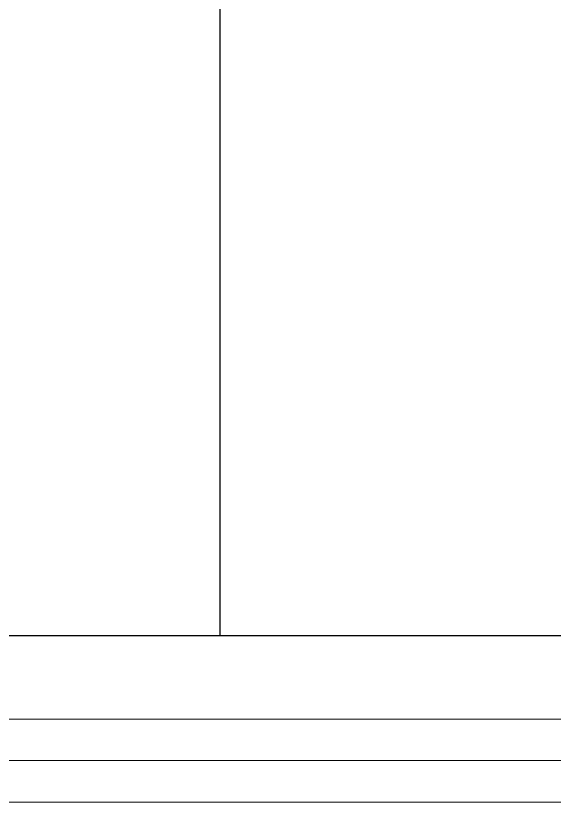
# Model space of a CAD drawing. Extents: x -12260 to 57327, y -29287 to 19916.
# Drawn here: x 20892.7 to 21216.2, y -910 to -437.4 of the extents above; entities that cross this region are included whole.
import ezdxf

# ---------------------------------------------------------------- set-up
doc = ezdxf.new("R2010")
doc.units = 0
doc.header["$LTSCALE"] = 0.25
doc.linetypes.add('DASHDOT', pattern=[25.4, 12.7, -6.35, 0, -6.35])
for name, color, linetype, lineweight in [('01-First Floor-FUR$0$Aluminum', 251, 'Continuous', 5), ('01-First Floor-FUR$0$Walls', 251, 'Continuous', 5), ('E-LITE-CLNG-CNDT', 6, 'DASHDOT', 35)]:
    doc.layers.add(name, color=color, linetype=linetype, lineweight=lineweight)
doc.layers.add('01-First Floor-FUR$0$FALSE CEILING', color=251, linetype='Continuous')

# ---------------------------------------------------------------- blocks, each defined once
blk = doc.blocks.new('01-First Floor-FUR$0$A$C37be4daf')
at = {"layer": '01-First Floor-FUR$0$Aluminum'}
for p, q in [((1416.01, 598.24), (216.01, 598.24)), ((291.01, 573.24), (1341.01, 573.24)), ((1391.01, 548.24), (241.01, 548.24)), ((1416.01, 498.24), (216.01, 498.24))]:
    blk.add_line(p, q, dxfattribs=at)
blk = doc.blocks.new('01-First Floor-FUR')
at = {"layer": '01-First Floor-FUR$0$FALSE CEILING', "linetype": 'Continuous'}
blk.add_line((21015.56, -810), (21015.56, 1347.62), dxfattribs=at)
at = {"layer": '01-First Floor-FUR$0$FALSE CEILING'}
blk.add_lwpolyline([(19215.56, 1347.62), (23215.56, 1347.62), (23215.56, -810), (19215.56, -810)], close=True, dxfattribs=at)
at = {"layer": '01-First Floor-FUR$0$Walls'}
for p, q in [((23215.56, -810), (19215.56, -810)), ((23315.56, -910), (16176, -910))]:
    blk.add_line(p, q, dxfattribs=at)
at = {"rotation": 180}
blk.add_blockref('01-First Floor-FUR$0$A$C37be4daf', (22031.58, -311.76), dxfattribs=at)

msp = doc.modelspace()

# ---------------------------------------------------------------- block references
at = {"layer": 'E-LITE-CLNG-CNDT'}
msp.add_blockref('01-First Floor-FUR', (0, 0), dxfattribs=at)

doc.saveas('drawing.dxf')
